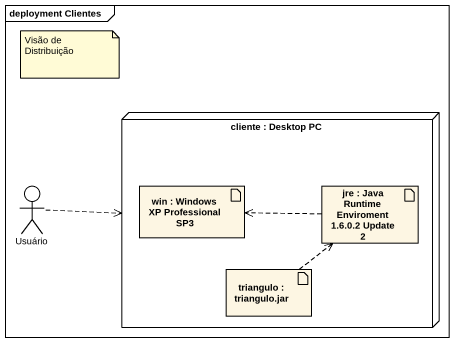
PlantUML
@startuml
mainframe deployment Clientes
node "cliente : Desktop PC" as cliente {
  artifact "win : Windows XP Professional SP3" as win
  artifact "jre : Java Runtime Enviroment 1.6.0.2 Update 2" as jre
  artifact "triangulo : triangulo.jar" as triangulo
}
actor Usuário
Usuário .right.> cliente
jre .left.> win
triangulo .up.> jre
note as N1
  Visão de Distribuição
end note
@enduml
